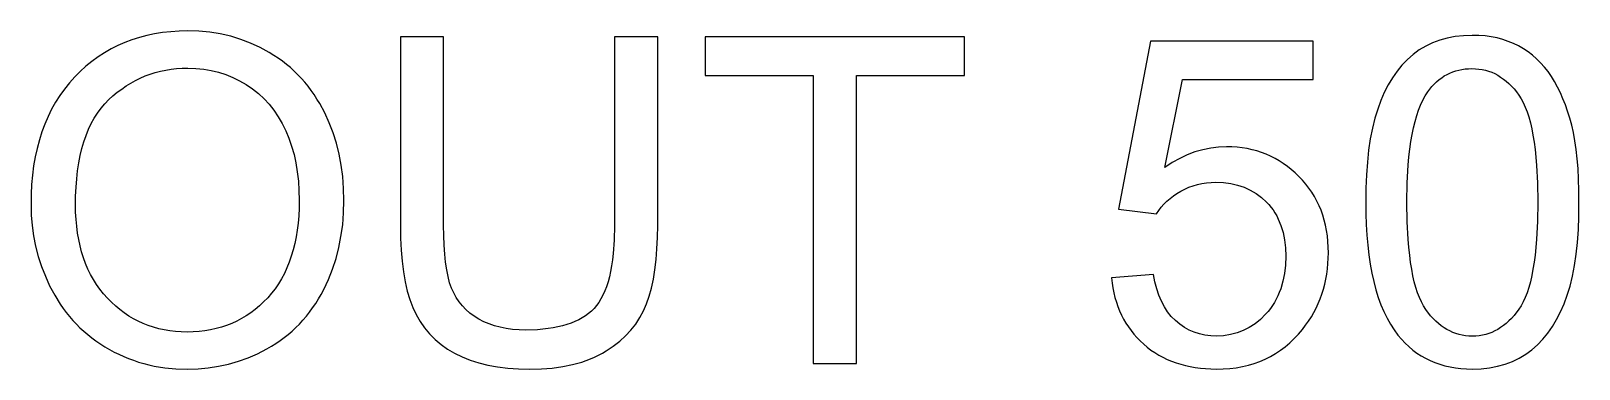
# Model space of a CAD drawing. Header units: millimetres. Extents: x -9.3 to 6.3, y 48.9 to 135.5.
# Drawn here: x -8.03 to 2.03, y 48.9 to 51.1 of the extents above; entities that cross this region are included whole.
import ezdxf

# ---------------------------------------------------------------- set-up
doc = ezdxf.new("R2010")
doc.units = ezdxf.units.MM
doc.layers.add('LASER_MARK', color=7, linetype='Continuous')

msp = doc.modelspace()

# ---------------------------------------------------------------- linework, layer by layer
at = {"layer": 'LASER_MARK'}
for points in [[(-7.745, 50.801), (-7.78, 50.762), (-7.812, 50.722), (-7.842, 50.68), (-7.87, 50.636), (-7.895, 50.591), (-7.918, 50.544), (-7.939, 50.494), (-7.958, 50.444), (-7.975, 50.391), (-7.989, 50.336), (-8.002, 50.28), (-8.012, 50.222), (-8.019, 50.162), (-8.025, 50.1), (-8.028, 50.037), (-8.029, 49.972), (-8.027, 49.902), (-8.022, 49.834), (-8.012, 49.766), (-7.999, 49.699), (-7.982, 49.633), (-7.961, 49.568), (-7.936, 49.504), (-7.908, 49.441), (-7.875, 49.38), (-7.84, 49.322), (-7.82, 49.294), (-7.8, 49.268), (-7.779, 49.242), (-7.757, 49.217), (-7.734, 49.192), (-7.711, 49.169), (-7.686, 49.146), (-7.66, 49.124), (-7.634, 49.103), (-7.607, 49.083), (-7.549, 49.045), (-7.52, 49.027), (-7.489, 49.011), (-7.458, 48.996), (-7.427, 48.982), (-7.395, 48.969), (-7.363, 48.957), (-7.33, 48.946), (-7.297, 48.936), (-7.263, 48.928), (-7.229, 48.92), (-7.159, 48.909), (-7.087, 48.902), (-7.013, 48.9), (-6.944, 48.902), (-6.877, 48.908), (-6.81, 48.918), (-6.745, 48.933), (-6.681, 48.951), (-6.619, 48.974), (-6.557, 49), (-6.497, 49.031), (-6.467, 49.048), (-6.438, 49.066), (-6.411, 49.085), (-6.384, 49.105), (-6.358, 49.125), (-6.332, 49.147), (-6.308, 49.17), (-6.284, 49.193), (-6.262, 49.218), (-6.24, 49.244), (-6.219, 49.27), (-6.199, 49.298), (-6.179, 49.326), (-6.161, 49.356), (-6.143, 49.386), (-6.127, 49.418), (-6.096, 49.483), (-6.07, 49.55), (-6.047, 49.619), (-6.029, 49.69), (-6.015, 49.763), (-6.004, 49.839), (-5.998, 49.917), (-5.996, 49.996), (-5.998, 50.075), (-6.004, 50.152), (-6.014, 50.226), (-6.027, 50.299), (-6.045, 50.369), (-6.066, 50.437), (-6.091, 50.503), (-6.12, 50.567), (-6.153, 50.628), (-6.171, 50.657), (-6.189, 50.686), (-6.209, 50.713), (-6.229, 50.74), (-6.25, 50.766), (-6.272, 50.791), (-6.295, 50.815), (-6.319, 50.838), (-6.344, 50.861), (-6.369, 50.882), (-6.396, 50.903), (-6.423, 50.922), (-6.451, 50.941), (-6.481, 50.959), (-6.541, 50.992), (-6.602, 51.021), (-6.666, 51.045), (-6.731, 51.065), (-6.799, 51.08), (-6.868, 51.091), (-6.939, 51.098), (-7.011, 51.1), (-7.067, 51.099), (-7.121, 51.095), (-7.174, 51.089), (-7.226, 51.081), (-7.276, 51.071), (-7.325, 51.058), (-7.373, 51.043), (-7.42, 51.025), (-7.465, 51.005), (-7.509, 50.983), (-7.551, 50.958), (-7.593, 50.932), (-7.633, 50.902), (-7.672, 50.871), (-7.709, 50.837)], [(-4.238, 51.062), (-4.238, 49.835), (-4.241, 49.739), (-4.247, 49.651), (-4.251, 49.611), (-4.257, 49.572), (-4.264, 49.535), (-4.271, 49.5), (-4.28, 49.467), (-4.29, 49.436), (-4.301, 49.408), (-4.313, 49.381), (-4.326, 49.356), (-4.34, 49.334), (-4.354, 49.313), (-4.37, 49.294), (-4.388, 49.277), (-4.406, 49.261), (-4.426, 49.247), (-4.448, 49.233), (-4.47, 49.22), (-4.495, 49.209), (-4.52, 49.198), (-4.547, 49.189), (-4.575, 49.181), (-4.605, 49.174), (-4.636, 49.168), (-4.669, 49.163), (-4.703, 49.159), (-4.738, 49.156), (-4.813, 49.154), (-4.857, 49.155), (-4.9, 49.158), (-4.941, 49.164), (-4.98, 49.172), (-5.018, 49.182), (-5.053, 49.194), (-5.087, 49.208), (-5.12, 49.225), (-5.15, 49.244), (-5.178, 49.264), (-5.203, 49.287), (-5.226, 49.311), (-5.247, 49.337), (-5.266, 49.365), (-5.282, 49.395), (-5.296, 49.427), (-5.309, 49.462), (-5.319, 49.502), (-5.328, 49.546), (-5.335, 49.595), (-5.341, 49.648), (-5.345, 49.706), (-5.347, 49.768), (-5.348, 49.835), (-5.348, 51.062), (-5.629, 51.062), (-5.629, 49.834), (-5.628, 49.752), (-5.624, 49.674), (-5.618, 49.601), (-5.609, 49.532), (-5.598, 49.467), (-5.584, 49.407), (-5.567, 49.352), (-5.548, 49.301), (-5.526, 49.254), (-5.501, 49.209), (-5.472, 49.168), (-5.44, 49.129), (-5.404, 49.093), (-5.365, 49.06), (-5.323, 49.03), (-5.277, 49.003), (-5.228, 48.979), (-5.175, 48.958), (-5.119, 48.94), (-5.06, 48.926), (-4.997, 48.914), (-4.931, 48.906), (-4.861, 48.902), (-4.788, 48.9), (-4.713, 48.902), (-4.642, 48.907), (-4.574, 48.917), (-4.51, 48.93), (-4.45, 48.946), (-4.393, 48.966), (-4.367, 48.978), (-4.341, 48.99), (-4.316, 49.004), (-4.291, 49.018), (-4.246, 49.049), (-4.204, 49.082), (-4.166, 49.117), (-4.131, 49.154), (-4.1, 49.193), (-4.073, 49.235), (-4.05, 49.279), (-4.03, 49.325), (-4.013, 49.374), (-3.998, 49.427), (-3.985, 49.485), (-3.975, 49.546), (-3.967, 49.612), (-3.962, 49.682), (-3.958, 49.756), (-3.957, 49.834), (-3.957, 51.062)], [(-2.948, 48.936), (-2.666, 48.936), (-2.666, 50.811), (-1.963, 50.811), (-1.963, 51.062), (-3.648, 51.062), (-3.648, 50.811), (-2.948, 50.811)], [(-0.735, 49.516), (-1.009, 49.493), (-1.005, 49.46), (-1, 49.428), (-0.994, 49.396), (-0.986, 49.366), (-0.977, 49.336), (-0.967, 49.307), (-0.956, 49.279), (-0.943, 49.251), (-0.93, 49.225), (-0.915, 49.199), (-0.899, 49.174), (-0.881, 49.15), (-0.863, 49.127), (-0.843, 49.105), (-0.822, 49.083), (-0.799, 49.062), (-0.776, 49.043), (-0.752, 49.024), (-0.727, 49.007), (-0.701, 48.991), (-0.674, 48.977), (-0.647, 48.963), (-0.618, 48.951), (-0.589, 48.941), (-0.559, 48.931), (-0.528, 48.923), (-0.497, 48.916), (-0.464, 48.91), (-0.431, 48.906), (-0.397, 48.903), (-0.362, 48.901), (-0.326, 48.9), (-0.282, 48.901), (-0.24, 48.904), (-0.198, 48.909), (-0.158, 48.916), (-0.119, 48.925), (-0.081, 48.936), (-0.045, 48.949), (-0.009, 48.965), (0.025, 48.982), (0.058, 49.001), (0.09, 49.022), (0.121, 49.045), (0.151, 49.07), (0.179, 49.098), (0.206, 49.127), (0.233, 49.158), (0.253, 49.185), (0.272, 49.212), (0.29, 49.24), (0.306, 49.268), (0.321, 49.297), (0.335, 49.327), (0.348, 49.357), (0.359, 49.388), (0.369, 49.419), (0.377, 49.452), (0.384, 49.484), (0.39, 49.518), (0.395, 49.552), (0.398, 49.586), (0.4, 49.621), (0.401, 49.657), (0.4, 49.694), (0.398, 49.731), (0.394, 49.767), (0.389, 49.802), (0.382, 49.836), (0.374, 49.869), (0.364, 49.901), (0.353, 49.933), (0.34, 49.963), (0.326, 49.993), (0.31, 50.022), (0.293, 50.05), (0.274, 50.077), (0.254, 50.103), (0.233, 50.128), (0.209, 50.153), (0.185, 50.176), (0.16, 50.198), (0.135, 50.219), (0.108, 50.237), (0.081, 50.255), (0.054, 50.271), (0.025, 50.285), (-0.004, 50.298), (-0.034, 50.309), (-0.064, 50.319), (-0.095, 50.327), (-0.127, 50.334), (-0.159, 50.339), (-0.192, 50.343), (-0.226, 50.345), (-0.261, 50.346), (-0.313, 50.344), (-0.364, 50.338), (-0.416, 50.327), (-0.466, 50.313), (-0.516, 50.294), (-0.565, 50.271), (-0.614, 50.244), (-0.662, 50.212), (-0.548, 50.784), (0.301, 50.784), (0.301, 51.033), (-0.756, 51.033), (-0.962, 49.941), (-0.717, 49.909), (-0.702, 49.932), (-0.686, 49.953), (-0.668, 49.973), (-0.648, 49.992), (-0.628, 50.01), (-0.606, 50.027), (-0.583, 50.043), (-0.558, 50.058), (-0.532, 50.071), (-0.506, 50.083), (-0.478, 50.093), (-0.45, 50.101), (-0.421, 50.107), (-0.392, 50.112), (-0.361, 50.114), (-0.33, 50.115), (-0.281, 50.113), (-0.233, 50.107), (-0.189, 50.097), (-0.146, 50.083), (-0.107, 50.065), (-0.069, 50.043), (-0.034, 50.016), (-0.002, 49.986), (0.014, 49.97), (0.028, 49.952), (0.041, 49.935), (0.053, 49.916), (0.065, 49.896), (0.075, 49.876), (0.092, 49.834), (0.106, 49.788), (0.116, 49.74), (0.122, 49.688), (0.124, 49.634), (0.122, 49.577), (0.116, 49.522), (0.105, 49.471), (0.091, 49.422), (0.082, 49.399), (0.073, 49.376), (0.062, 49.355), (0.05, 49.334), (0.038, 49.313), (0.024, 49.294), (0.009, 49.275), (-0.007, 49.257), (-0.04, 49.223), (-0.076, 49.195), (-0.113, 49.17), (-0.152, 49.15), (-0.193, 49.135), (-0.235, 49.124), (-0.28, 49.117), (-0.326, 49.115), (-0.364, 49.116), (-0.401, 49.121), (-0.437, 49.129), (-0.471, 49.14), (-0.504, 49.154), (-0.535, 49.171), (-0.565, 49.192), (-0.593, 49.215), (-0.62, 49.242), (-0.644, 49.272), (-0.665, 49.305), (-0.684, 49.341), (-0.701, 49.38), (-0.714, 49.422), (-0.726, 49.468)], [(0.721, 50.592), (0.702, 50.532), (0.687, 50.468), (0.673, 50.399), (0.662, 50.325), (0.654, 50.247), (0.648, 50.164), (0.644, 50.077), (0.643, 49.985), (0.644, 49.911), (0.646, 49.84), (0.65, 49.772), (0.656, 49.706), (0.664, 49.643), (0.673, 49.582), (0.683, 49.525), (0.696, 49.469), (0.71, 49.416), (0.725, 49.366), (0.742, 49.319), (0.761, 49.274), (0.782, 49.232), (0.804, 49.192), (0.828, 49.155), (0.853, 49.12), (0.876, 49.094), (0.899, 49.069), (0.924, 49.046), (0.949, 49.024), (0.976, 49.004), (1.003, 48.986), (1.032, 48.97), (1.062, 48.955), (1.092, 48.942), (1.124, 48.931), (1.157, 48.922), (1.191, 48.914), (1.226, 48.908), (1.261, 48.903), (1.298, 48.901), (1.336, 48.9), (1.393, 48.902), (1.448, 48.908), (1.5, 48.918), (1.55, 48.931), (1.597, 48.949), (1.641, 48.971), (1.683, 48.996), (1.723, 49.025), (1.76, 49.058), (1.794, 49.095), (1.827, 49.134), (1.857, 49.177), (1.884, 49.223), (1.909, 49.272), (1.932, 49.325), (1.953, 49.381), (1.971, 49.44), (1.986, 49.505), (1.999, 49.573), (2.01, 49.647), (2.019, 49.724), (2.025, 49.807), (2.028, 49.893), (2.029, 49.985), (2.029, 50.062), (2.026, 50.135), (2.023, 50.204), (2.017, 50.268), (2.011, 50.329), (2.002, 50.386), (1.993, 50.439), (1.982, 50.487), (1.969, 50.533), (1.955, 50.577), (1.941, 50.619), (1.925, 50.659), (1.908, 50.698), (1.889, 50.735), (1.87, 50.77), (1.85, 50.803), (1.828, 50.835), (1.805, 50.865), (1.78, 50.892), (1.754, 50.918), (1.727, 50.942), (1.698, 50.964), (1.668, 50.984), (1.636, 51.002), (1.603, 51.018), (1.569, 51.032), (1.534, 51.044), (1.497, 51.054), (1.459, 51.061), (1.419, 51.067), (1.378, 51.07), (1.336, 51.071), (1.279, 51.069), (1.225, 51.063), (1.173, 51.053), (1.124, 51.04), (1.077, 51.022), (1.033, 51.001), (0.991, 50.976), (0.951, 50.946), (0.914, 50.913), (0.879, 50.877), (0.847, 50.838), (0.817, 50.795), (0.789, 50.749), (0.764, 50.7), (0.741, 50.648)], [(-7.533, 49.362), (-7.558, 49.39), (-7.581, 49.42), (-7.603, 49.451), (-7.623, 49.483), (-7.642, 49.516), (-7.659, 49.551), (-7.674, 49.587), (-7.688, 49.624), (-7.7, 49.662), (-7.71, 49.702), (-7.719, 49.743), (-7.726, 49.785), (-7.732, 49.829), (-7.736, 49.874), (-7.739, 49.92), (-7.739, 49.967), (-7.739, 50.026), (-7.736, 50.083), (-7.732, 50.138), (-7.726, 50.19), (-7.718, 50.241), (-7.709, 50.289), (-7.698, 50.335), (-7.686, 50.379), (-7.671, 50.42), (-7.655, 50.46), (-7.638, 50.498), (-7.618, 50.533), (-7.597, 50.566), (-7.574, 50.597), (-7.55, 50.626), (-7.524, 50.653), (-7.497, 50.677), (-7.469, 50.701), (-7.44, 50.722), (-7.411, 50.742), (-7.381, 50.761), (-7.351, 50.778), (-7.32, 50.793), (-7.288, 50.807), (-7.255, 50.819), (-7.222, 50.829), (-7.188, 50.838), (-7.154, 50.845), (-7.119, 50.851), (-7.083, 50.855), (-7.047, 50.857), (-7.01, 50.858), (-6.958, 50.856), (-6.907, 50.851), (-6.858, 50.843), (-6.81, 50.831), (-6.763, 50.816), (-6.718, 50.798), (-6.674, 50.776), (-6.631, 50.751), (-6.59, 50.723), (-6.551, 50.692), (-6.515, 50.659), (-6.482, 50.623), (-6.451, 50.584), (-6.423, 50.542), (-6.397, 50.498), (-6.374, 50.451), (-6.353, 50.402), (-6.336, 50.35), (-6.32, 50.297), (-6.308, 50.241), (-6.299, 50.183), (-6.292, 50.123), (-6.288, 50.062), (-6.286, 49.998), (-6.287, 49.947), (-6.289, 49.898), (-6.293, 49.85), (-6.299, 49.804), (-6.306, 49.76), (-6.315, 49.716), (-6.326, 49.675), (-6.338, 49.634), (-6.351, 49.595), (-6.366, 49.558), (-6.383, 49.522), (-6.402, 49.487), (-6.422, 49.454), (-6.443, 49.423), (-6.467, 49.393), (-6.491, 49.364), (-6.518, 49.337), (-6.544, 49.312), (-6.572, 49.288), (-6.601, 49.266), (-6.631, 49.246), (-6.661, 49.228), (-6.692, 49.211), (-6.725, 49.197), (-6.758, 49.183), (-6.792, 49.172), (-6.827, 49.163), (-6.862, 49.155), (-6.899, 49.149), (-6.937, 49.144), (-6.975, 49.142), (-7.014, 49.141), (-7.053, 49.142), (-7.091, 49.144), (-7.127, 49.149), (-7.164, 49.155), (-7.199, 49.162), (-7.233, 49.172), (-7.267, 49.183), (-7.3, 49.196), (-7.332, 49.211), (-7.363, 49.227), (-7.393, 49.245), (-7.423, 49.265), (-7.452, 49.287), (-7.479, 49.31), (-7.506, 49.335)], [(1.034, 49.288), (1.019, 49.311), (1.005, 49.337), (0.992, 49.365), (0.98, 49.396), (0.969, 49.43), (0.959, 49.467), (0.95, 49.507), (0.942, 49.549), (0.935, 49.594), (0.929, 49.641), (0.923, 49.692), (0.919, 49.745), (0.913, 49.859), (0.911, 49.985), (0.913, 50.111), (0.92, 50.226), (0.924, 50.28), (0.93, 50.331), (0.937, 50.38), (0.945, 50.426), (0.954, 50.47), (0.964, 50.511), (0.975, 50.549), (0.987, 50.585), (1, 50.618), (1.015, 50.649), (1.03, 50.677), (1.046, 50.703), (1.074, 50.738), (1.089, 50.754), (1.104, 50.769), (1.12, 50.783), (1.137, 50.795), (1.154, 50.807), (1.172, 50.817), (1.19, 50.826), (1.209, 50.833), (1.228, 50.84), (1.248, 50.845), (1.268, 50.85), (1.289, 50.853), (1.311, 50.854), (1.333, 50.855), (1.356, 50.854), (1.378, 50.852), (1.4, 50.849), (1.421, 50.844), (1.442, 50.838), (1.462, 50.831), (1.482, 50.822), (1.501, 50.812), (1.52, 50.8), (1.538, 50.787), (1.556, 50.773), (1.574, 50.758), (1.59, 50.741), (1.607, 50.723), (1.623, 50.703), (1.639, 50.682), (1.653, 50.659), (1.667, 50.634), (1.68, 50.605), (1.692, 50.574), (1.703, 50.54), (1.713, 50.503), (1.722, 50.464), (1.73, 50.422), (1.738, 50.377), (1.744, 50.329), (1.749, 50.278), (1.753, 50.225), (1.759, 50.111), (1.761, 49.985), (1.759, 49.86), (1.753, 49.745), (1.749, 49.692), (1.744, 49.642), (1.738, 49.595), (1.73, 49.55), (1.722, 49.508), (1.713, 49.468), (1.703, 49.431), (1.692, 49.397), (1.68, 49.366), (1.667, 49.338), (1.653, 49.312), (1.639, 49.289), (1.607, 49.248), (1.591, 49.23), (1.574, 49.213), (1.556, 49.197), (1.539, 49.183), (1.52, 49.17), (1.502, 49.158), (1.483, 49.148), (1.463, 49.139), (1.443, 49.132), (1.423, 49.126), (1.402, 49.121), (1.38, 49.117), (1.358, 49.115), (1.336, 49.115), (1.314, 49.115), (1.292, 49.117), (1.271, 49.121), (1.25, 49.125), (1.229, 49.132), (1.209, 49.139), (1.19, 49.148), (1.171, 49.158), (1.152, 49.169), (1.134, 49.182), (1.116, 49.197), (1.099, 49.212), (1.082, 49.229), (1.065, 49.247)]]:
    msp.add_lwpolyline(points, close=True, dxfattribs=at)

doc.saveas('drawing.dxf')
